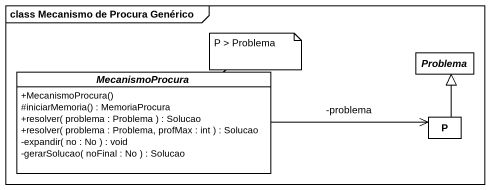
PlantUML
@startuml
mainframe class Mecanismo de Procura Genérico
hide circle
hide empty members
skinparam classAttributeIconSize 0
abstract class Problema
abstract class MecanismoProcura {
  +MecanismoProcura()
  #iniciarMemoria() : MemoriaProcura
  +resolver( problema : Problema ) : Solucao
  +resolver( problema : Problema, profMax : int ) : Solucao
  -expandir( no : No ) : void
  -gerarSolucao( noFinal : No ) : Solucao
}
class P
MecanismoProcura -right-> P : -problema
P -up-|> Problema
note top of MecanismoProcura : P > Problema
@enduml
